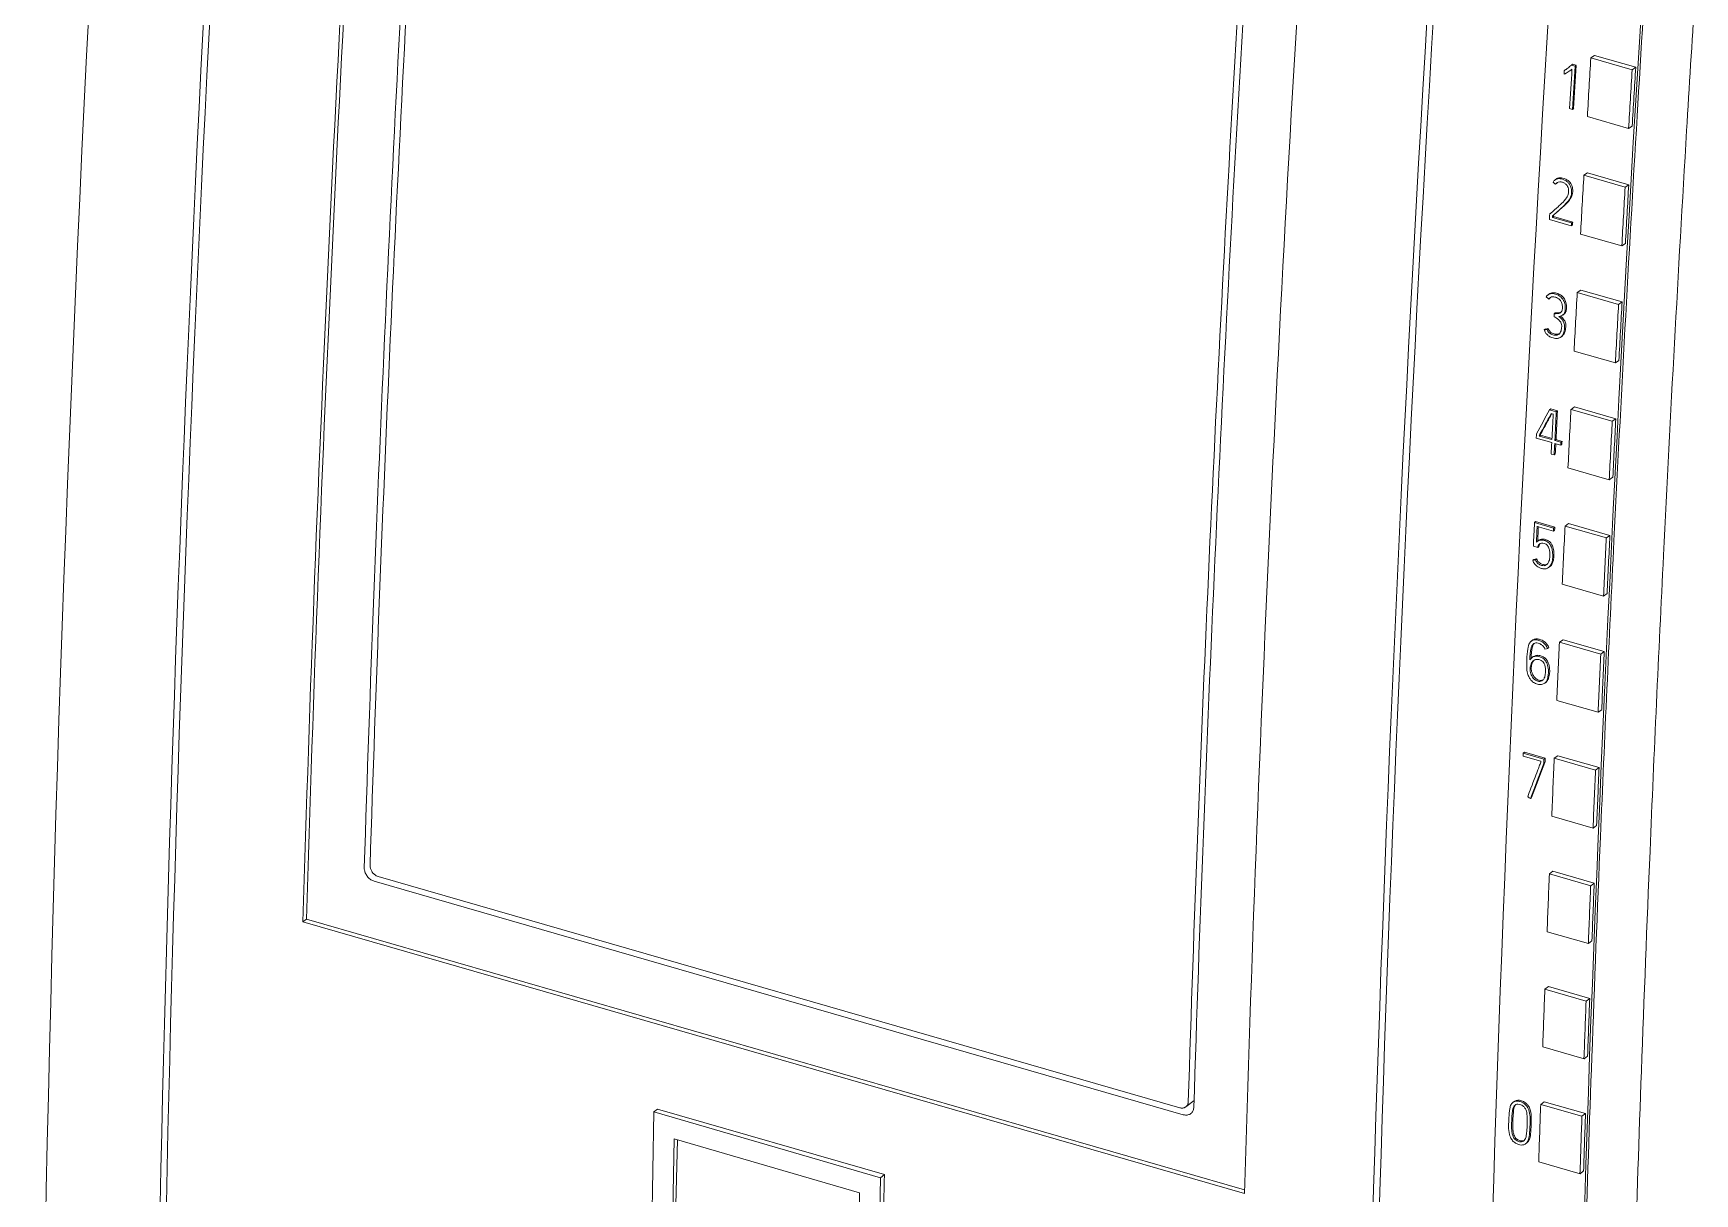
# Model space of a CAD drawing. Header units: inches. Extents: x 9220 to 92460, y -39241 to 4813.
# Drawn here: x 74900.9 to 74952.6, y -33767.5 to -33731.4 of the extents above; entities that cross this region are included whole.
import ezdxf

# ---------------------------------------------------------------- set-up
doc = ezdxf.new("R2010")
doc.units = ezdxf.units.IN
doc.header["$MEASUREMENT"] = 0

# ---------------------------------------------------------------- blocks, each defined once
blk = doc.blocks.new('A$C027ebf9d')
at = {"color": 0, "linetype": 'Continuous', "lineweight": 0}
for p, q in [((16.8242, -14.4954), (16.8262, -14.4939)), ((16.8262, -14.4939), (16.8321, -14.4956)), ((16.8564, -14.4832), (16.8622, -14.4793)), ((16.9246, -14.5029), (16.8564, -14.4832)), ((16.9304, -14.4989), (16.8622, -14.4793)), ((16.812, -14.5045), (16.814, -14.503)), ((16.8213, -14.5048), (16.8233, -14.5034)), ((16.8302, -14.4971), (16.8242, -14.4954)), ((16.8302, -14.4971), (16.8321, -14.4956)), ((16.9246, -14.5029), (16.9304, -14.4989)), ((16.8212, -14.5671), (16.8259, -14.5684)), ((16.8259, -14.5684), (16.8279, -14.5669)), ((16.9187, -14.6001), (16.8505, -14.5804)), ((16.9246, -14.5961), (16.9187, -14.6001)), ((16.7969, -14.6852), (16.7989, -14.6837)), ((16.8448, -14.6774), (16.8507, -14.6734)), ((16.913, -14.6971), (16.8448, -14.6774)), ((16.9189, -14.6931), (16.8507, -14.6734)), ((16.798, -14.6922), (16.7999, -14.6907)), ((16.913, -14.6971), (16.9189, -14.6931)), ((16.7877, -14.7506), (16.824, -14.761)), ((16.7927, -14.747), (16.7947, -14.7455)), ((16.8243, -14.7561), (16.7927, -14.747)), ((16.7929, -14.7446), (16.7948, -14.7431)), ((16.7947, -14.7455), (16.8263, -14.7546)), ((16.824, -14.761), (16.826, -14.7596)), ((16.8243, -14.7561), (16.8263, -14.7546)), ((16.9075, -14.794), (16.8393, -14.7744)), ((16.9133, -14.79), (16.9075, -14.794)), ((16.7851, -14.8752), (16.7871, -14.8737)), ((16.8339, -14.871), (16.8397, -14.867)), ((16.9021, -14.8907), (16.8339, -14.871)), ((16.9079, -14.8867), (16.8397, -14.867)), ((16.7866, -14.8819), (16.7886, -14.8804)), ((16.7956, -14.9062), (16.7975, -14.9048)), ((16.8099, -14.9083), (16.8119, -14.9068)), ((16.9021, -14.8907), (16.9079, -14.8867)), ((16.7794, -14.9328), (16.7814, -14.9313)), ((16.7839, -14.932), (16.7858, -14.9305)), ((16.8068, -14.9446), (16.8087, -14.9431)), ((16.8968, -14.9874), (16.8286, -14.9678)), ((16.9027, -14.9834), (16.8968, -14.9874)), ((16.788, -15.065), (16.7899, -15.0635)), ((16.788, -15.065), (16.7992, -15.0682)), ((16.8012, -15.0667), (16.7899, -15.0635)), ((16.7941, -15.0718), (16.7908, -15.0708)), ((16.7992, -15.0682), (16.8012, -15.0667)), ((16.8235, -15.0642), (16.8294, -15.0601)), ((16.8917, -15.0839), (16.8235, -15.0642)), ((16.8976, -15.0798), (16.8294, -15.0601)), ((16.8917, -15.0839), (16.8976, -15.0798)), ((16.7917, -15.1191), (16.7662, -15.1117)), ((16.7711, -15.1082), (16.7731, -15.1067)), ((16.7711, -15.1082), (16.7919, -15.1142)), ((16.7712, -15.1069), (16.7732, -15.1054)), ((16.7921, -15.1121), (16.7731, -15.1067)), ((16.8065, -15.1234), (16.7965, -15.1205)), ((16.7968, -15.1156), (16.7987, -15.1141)), ((16.7968, -15.1156), (16.8068, -15.1184)), ((16.8088, -15.117), (16.7987, -15.1141)), ((16.8065, -15.1234), (16.8085, -15.1219)), ((16.8068, -15.1184), (16.8088, -15.117)), ((16.7956, -15.1393), (16.7907, -15.1379)), ((16.7956, -15.1393), (16.7975, -15.1378)), ((16.8867, -15.1804), (16.8185, -15.1607)), ((16.8926, -15.1762), (16.8867, -15.1804)), ((16.7632, -15.2512), (16.7651, -15.2497)), ((16.7947, -15.2603), (16.7632, -15.2512)), ((16.7651, -15.2497), (16.7966, -15.2588)), ((16.7677, -15.2575), (16.7944, -15.2652)), ((16.7944, -15.2652), (16.7964, -15.2637)), ((16.7947, -15.2603), (16.7966, -15.2588)), ((16.8137, -15.2569), (16.8196, -15.2527)), ((16.8819, -15.2766), (16.8137, -15.2569)), ((16.8878, -15.2724), (16.8196, -15.2527)), ((16.7613, -15.2901), (16.7685, -15.2922)), ((16.7678, -15.2823), (16.7698, -15.2808)), ((16.7685, -15.2922), (16.7704, -15.2907)), ((16.8819, -15.2766), (16.8878, -15.2724)), ((16.7603, -15.3135), (16.7623, -15.312)), ((16.7648, -15.3127), (16.7667, -15.3112)), ((16.7865, -15.3255), (16.7884, -15.324)), ((16.8772, -15.3728), (16.809, -15.3531)), ((16.8831, -15.3685), (16.8772, -15.3728)), ((16.758, -15.4472), (16.7599, -15.4457)), ((16.8045, -15.449), (16.8104, -15.4448)), ((16.8727, -15.4687), (16.8045, -15.449)), ((16.8785, -15.4645), (16.8104, -15.4448)), ((16.7587, -15.4747), (16.7606, -15.4732)), ((16.7849, -15.4592), (16.7869, -15.4578)), ((16.8727, -15.4687), (16.8785, -15.4645)), ((16.7802, -15.5165), (16.7822, -15.515)), ((16.8683, -15.5646), (16.8001, -15.545)), ((16.8742, -15.5604), (16.8683, -15.5646)), ((16.7738, -15.6455), (16.7445, -15.637)), ((16.7447, -15.632), (16.7467, -15.6306)), ((16.7447, -15.632), (16.7788, -15.6419)), ((16.7807, -15.6404), (16.7467, -15.6306)), ((16.7785, -15.649), (16.7804, -15.6475)), ((16.7788, -15.6419), (16.7807, -15.6404)), ((16.7958, -15.6407), (16.8017, -15.6364)), ((16.864, -15.6604), (16.7958, -15.6407)), ((16.8699, -15.6561), (16.8017, -15.6364)), ((16.864, -15.6604), (16.8699, -15.6561)), ((16.7563, -15.7073), (16.7583, -15.7058)), ((16.8599, -15.756), (16.7917, -15.7364)), ((16.8658, -15.7517), (16.8599, -15.756)), ((14.8525, -15.8358), (16.1771, -16.2182)), ((16.7878, -15.8318), (16.7937, -15.8275)), ((16.856, -15.8515), (16.7878, -15.8318)), ((16.8619, -15.8472), (16.7937, -15.8275)), ((16.1828, -16.2297), (14.8462, -15.8439)), ((16.856, -15.8515), (16.8619, -15.8472)), ((14.7342, -15.9065), (14.7283, -15.9111)), ((14.7283, -15.9111), (16.2838, -16.3601)), ((14.7342, -15.9065), (16.284, -16.3539)), ((16.8522, -15.9469), (16.784, -15.9273)), ((16.858, -15.9426), (16.8522, -15.9469)), ((16.7803, -16.0225), (16.7862, -16.0181)), ((16.8485, -16.0422), (16.7803, -16.0225)), ((16.8544, -16.0377), (16.7862, -16.0181)), ((16.8485, -16.0422), (16.8544, -16.0377)), ((16.845, -16.1373), (16.7768, -16.1176)), ((16.8509, -16.1329), (16.845, -16.1373)), ((15.3143, -16.2203), (15.3083, -16.2251)), ((15.3143, -16.2203), (15.6893, -16.3286)), ((16.1871, -16.2167), (16.2007, -16.2064)), ((16.7275, -16.2096), (16.7295, -16.2081)), ((16.7734, -16.2126), (16.7793, -16.2082)), ((16.8416, -16.2323), (16.7734, -16.2126)), ((16.8475, -16.2278), (16.7793, -16.2082)), ((15.3083, -16.2251), (15.3016, -16.6063)), ((15.6826, -16.334), (15.3083, -16.2251)), ((16.8416, -16.2323), (16.8475, -16.2278)), ((15.3357, -16.6162), (15.3417, -16.2697)), ((15.3417, -16.2697), (15.6479, -16.3588)), ((16.7485, -16.2778), (16.7504, -16.2763)), ((15.6759, -16.7152), (15.6826, -16.334)), ((15.6893, -16.3286), (15.6826, -16.334)), ((16.8384, -16.3272), (16.7702, -16.3075)), ((16.8443, -16.3227), (16.8384, -16.3272)), ((15.6479, -16.3588), (15.6419, -16.7053))]:
    blk.add_line(p, q, dxfattribs=at)
at = {"color": 0, "linetype": 'Continuous', "lineweight": 0, "extrusion": (0, 0, -1)}
for centre, major_axis, ratio, start_param, end_param in [((33.9761, -0.569), (10.9193, 37.8255), 0.433013, -2.168799, -2.026413), ((34.1635, -0.6231), (10.9193, 37.8255), 0.433013, -2.152249, -2.042027), ((34.3859, -0.6873), (10.9193, 37.8255), 0.433013, -2.105977, -2.041329), ((34.478, -0.7139), (10.916, 37.8142), 0.433013, -2.102782, -2.051376), ((35.9414, -1.1363), (10.9193, 37.8255), 0.433013, -2.105977, -2.041329), ((36.1529, -1.1974), (10.9193, 37.8255), 0.433013, -2.151949, -2.042329), ((35.8392, -1.1069), (10.916, 37.8142), 0.433013, -2.102603, -2.051568), ((36.4264, -1.3089), (10.9226, 37.8369), 0.433013, -2.05064, -2.047921), ((36.3985, -1.3011), (10.9208, 37.8292), 0.43303, -2.050607, -2.048614), ((36.4946, -1.3286), (10.9226, 37.8369), 0.433013, -2.05064, -2.047921), ((36.4264, -1.3089), (10.9226, 37.8369), 0.433013, -2.05607, -2.053353), ((36.4946, -1.3286), (10.9226, 37.8369), 0.433013, -2.05607, -2.053353), ((36.3761, -1.2946), (10.9208, 37.8292), 0.43303, -2.055789, -2.055723), ((36.4077, -1.3037), (10.9208, 37.8292), 0.43303, -2.055928, -2.055789), ((36.4264, -1.3089), (10.9226, 37.8369), 0.433013, -2.061497, -2.058781), ((36.4946, -1.3286), (10.9226, 37.8369), 0.433013, -2.061497, -2.058781), ((33.6991, -0.5218), (-78.3791, -17.1476), 0.134473, -1.323957, -1.323899), ((35.9019, -1.1577), (-24.5741, -33.773), 0.206653, 1.000887, 1.002152), ((36.3997, -1.3012), (10.9197, 37.8254), 0.43303, -2.065953, -2.064621), ((36.4264, -1.3089), (10.9226, 37.8369), 0.433013, -2.066921, -2.064207), ((36.3949, -1.3), (10.9208, 37.8292), 0.43303, -2.065951, -2.064757), ((36.4946, -1.3286), (10.9226, 37.8369), 0.433013, -2.066921, -2.064207), ((36.3693, -1.2926), (10.9208, 37.8292), 0.43303, -2.066089, -2.065884), ((36.3741, -1.2938), (10.9197, 37.8254), 0.43303, -2.065953, -2.065917), ((36.3949, -1.3), (10.9208, 37.8292), 0.43303, -2.066619, -2.066089), ((36.3997, -1.3012), (10.9197, 37.8254), 0.43303, -2.066622, -2.066149), ((36.4097, -1.3041), (10.9197, 37.8254), 0.43303, -2.066092, -2.065953), ((36.378, -1.2951), (10.9208, 37.8292), 0.43303, -2.070861, -2.070123), ((36.4048, -1.3029), (10.9208, 37.8292), 0.43303, -2.070123, -2.069985), ((36.4264, -1.3089), (10.9226, 37.8369), 0.433013, -2.072342, -2.06963), ((36.4946, -1.3286), (10.9226, 37.8369), 0.433013, -2.072342, -2.06963), ((34.4993, -0.7528), (-78.3791, -17.1476), 0.134473, -1.313244, -1.313186), ((36.4264, -1.3089), (10.9226, 37.8369), 0.433013, -2.077761, -2.07505), ((36.4946, -1.3286), (10.9226, 37.8369), 0.433013, -2.077761, -2.07505), ((36.3725, -1.2935), (10.9208, 37.8292), 0.43303, -2.080892, -2.08075), ((36.2363, -1.254), (-20.9342, -34.8266), 0.272919, 0.986299, 0.988108), ((36.4018, -1.302), (10.9208, 37.8292), 0.43303, -2.08093, -2.080892), ((36.4066, -1.3032), (10.9197, 37.8254), 0.43303, -2.080957, -2.080754), ((36.4264, -1.3089), (10.9226, 37.8369), 0.433013, -2.083178, -2.080468), ((36.4946, -1.3286), (10.9226, 37.8369), 0.433013, -2.083178, -2.080468), ((37.827, -1.7134), (-102.2486, 63.3481), 0.191897, -1.483044, -1.482999), ((36.4264, -1.3089), (10.9226, 37.8369), 0.433013, -2.088592, -2.085884), ((36.4946, -1.3286), (10.9226, 37.8369), 0.433013, -2.088592, -2.085884), ((36.4264, -1.3089), (10.9226, 37.8369), 0.433013, -2.094004, -2.091297), ((36.4946, -1.3286), (10.9226, 37.8369), 0.433013, -2.094004, -2.091297), ((36.4264, -1.3089), (10.9226, 37.8369), 0.433013, -2.099414, -2.096709), ((36.4946, -1.3286), (10.9226, 37.8369), 0.433013, -2.099414, -2.096709)]:
    blk.add_ellipse(centre, major_axis=major_axis, ratio=ratio, start_param=start_param, end_param=end_param, dxfattribs=at)
at = {"color": 0, "linetype": 'Continuous', "lineweight": 0}
for centre, major_axis, ratio, start_param, end_param in [((34.1737, -0.6261), (-10.9193, -37.8255), 0.433013, -1.099264, -0.989644), ((34.3859, -0.6873), (-10.916, -37.8142), 0.433013, -1.10028, -1.035616), ((34.4874, -0.7166), (-10.916, -37.8142), 0.433013, -1.090025, -1.038989), ((36.348, -1.2863), (-10.9193, -37.8255), 0.433013, -1.102762, -0.989056), ((36.1632, -1.2004), (-10.9193, -37.8255), 0.433013, -1.099566, -0.989344), ((36.498, -1.3296), (-10.9193, -37.8255), 0.433013, -1.100465, -0.991379), ((35.8486, -1.1096), (-10.916, -37.8142), 0.433013, -1.090217, -1.038811), ((36.4771, -1.3237), (-8.72, -38.45), 0.458432, -1.119259, -1.119112), ((36.3938, -1.2997), (-10.9208, -37.8292), 0.43303, -1.092807, -1.090985), ((36.3985, -1.3009), (-10.9197, -37.8254), 0.43303, -1.092978, -1.090984), ((36.4946, -1.3286), (-10.9193, -37.8255), 0.433013, -1.093672, -1.090953), ((39.2193, -2.1154), (-66.7301, 53.1473), 0.280885, 1.456745, 1.456809), ((36.4946, -1.3286), (-10.9193, -37.8255), 0.433013, -1.08824, -1.085523), ((36.3714, -1.2932), (-10.9208, -37.8292), 0.43303, -1.08592, -1.085665), ((36.3761, -1.2944), (-10.9197, -37.8254), 0.43303, -1.085868, -1.085802), ((36.4077, -1.3035), (-10.9197, -37.8254), 0.43303, -1.085802, -1.085663), ((38.9189, -2.0286), (-68.22, 53.5601), 0.275788, 1.461318, 1.461382), ((36.4626, -1.3196), (-8.6746, -38.4625), 0.458913, -1.108631, -1.108493), ((36.4946, -1.3286), (-10.9193, -37.8255), 0.433013, -1.082811, -1.080096), ((33.6995, -0.5217), (-78.3713, -17.1459), 0.134473, 1.323896, 1.323955), ((36.3997, -1.3014), (-10.9208, -37.8292), 0.43303, -1.076974, -1.075642), ((36.4946, -1.3286), (-10.9193, -37.8255), 0.433013, -1.077386, -1.074672), ((36.3741, -1.294), (-10.9208, -37.8292), 0.43303, -1.075678, -1.075642), ((36.3997, -1.3014), (-10.9208, -37.8292), 0.43303, -1.075503, -1.074973), ((36.4097, -1.3043), (-10.9208, -37.8292), 0.43303, -1.075642, -1.075503), ((36.3733, -1.2938), (-10.9208, -37.8292), 0.43303, -1.071608, -1.070509), ((36.3781, -1.2949), (-10.9197, -37.8254), 0.43303, -1.071409, -1.070735), ((36.4048, -1.3027), (-10.9197, -37.8254), 0.43303, -1.071605, -1.071466), ((36.4946, -1.3286), (-10.9193, -37.8255), 0.433013, -1.071963, -1.069251), ((34.4997, -0.7527), (-78.3713, -17.1459), 0.134473, 1.313182, 1.313241), ((35.0169, -0.9022), (-69.3652, -20.1272), 0.12911, 1.267511, 1.267578), ((36.4946, -1.3286), (-10.9193, -37.8255), 0.433013, -1.066542, -1.063832), ((36.4066, -1.3034), (-10.9208, -37.8292), 0.43303, -1.060842, -1.06064), ((36.2363, -1.2542), (20.9363, 34.8301), 0.272919, -4.129705, -4.127896), ((36.4946, -1.3286), (-10.9193, -37.8255), 0.433013, -1.061124, -1.058415), ((36.4946, -1.3286), (-10.9193, -37.8255), 0.433013, -1.055709, -1.053001), ((36.4946, -1.3286), (-10.9193, -37.8255), 0.433013, -1.050295, -1.047589), ((36.4946, -1.3286), (-10.9193, -37.8255), 0.433013, -1.044884, -1.042178), ((35.134, -0.9033), (-10.9971, -37.8031), 0.435836, -1.029562, -1.019726), ((35.4749, -1.0017), (-10.9971, -37.8031), 0.435836, -1.030741, -1.019726)]:
    blk.add_ellipse(centre, major_axis=major_axis, ratio=ratio, start_param=start_param, end_param=end_param, dxfattribs=at)
for points, knots in [([(16.9532, -14.2507), (16.9461, -14.3606), (16.9247, -14.7054), (16.897, -15.2125), (16.8734, -15.7296), (16.8538, -16.2311), (16.8382, -16.732), (16.8262, -17.2704), (16.8199, -17.7068), (16.8178, -17.9801), (16.8173, -18.0945)], [0.1020327, 0.1020327, 0.1020327, 0.1020327, 0.1666156, 0.3049644, 0.4020326, 0.474555, 0.6050941, 0.7036498, 0.8010898, 0.8714817, 0.8714817, 0.8714817, 0.8714817]), ([(17.028, -14.3849), (17.0234, -14.4579), (17.0045, -14.7657), (16.9788, -15.2362), (16.9553, -15.7532), (16.9357, -16.2547), (16.92, -16.7556), (16.9081, -17.294), (16.9017, -17.7345), (16.8994, -18.0393), (16.8988, -18.1849), (16.8988, -18.2122)], [0.1237088, 0.1237088, 0.1237088, 0.1237088, 0.1666156, 0.3049644, 0.4020326, 0.474555, 0.6050941, 0.7036498, 0.8010898, 0.8739842, 0.8907937, 0.8907937, 0.8907937, 0.8907937]), ([(16.8242, -14.4954), (16.8222, -14.4971), (16.8204, -14.4985), (16.8156, -14.5022), (16.8142, -14.5033), (16.812, -14.5045)], [-0.04290218, -0.04290218, -0.04290218, -0.04290218, -0.02373339, -0.02373339, 0, 0, 0, 0]), ([(16.812, -14.5099), (16.8124, -14.51), (16.8128, -14.51), (16.8133, -14.5099), (16.8137, -14.5098), (16.8143, -14.5096), (16.8148, -14.5093), (16.8167, -14.5082), (16.8179, -14.5073), (16.8209, -14.5052), (16.8231, -14.5035), (16.8251, -14.5019)], [-0.0674581, -0.0674581, -0.0674581, -0.0674581, -0.05865765, -0.05865765, -0.04700766, -0.04700766, -0.03639713, -0.03639713, -0.02426395, -0.02426395, 0, 0, 0, 0]), ([(16.814, -14.503), (16.8148, -14.5025), (16.8157, -14.502), (16.8165, -14.5015), (16.8167, -14.5013), (16.817, -14.5012), (16.8172, -14.501), (16.8174, -14.5008), (16.8176, -14.5007), (16.8179, -14.5005)], [0, 0, 0, 0, 0.1926145, 0.1926145, 0.1926145, 0.2505507, 0.2505507, 0.2505507, 0.30284, 0.30284, 0.30284, 0.30284]), ([(16.7929, -14.7446), (16.808, -14.7312), (16.8147, -14.7252), (16.8212, -14.7171), (16.8226, -14.7145), (16.8244, -14.7076), (16.8246, -14.7042), (16.8238, -14.6979), (16.823, -14.696), (16.8216, -14.693), (16.8205, -14.6913), (16.8184, -14.6889), (16.8172, -14.6879), (16.8148, -14.6863), (16.8118, -14.6843), (16.8048, -14.6827), (16.8028, -14.6828), (16.7999, -14.6834), (16.7984, -14.6841), (16.7958, -14.686), (16.7947, -14.6872), (16.7939, -14.6887)], [-0.577632, -0.577632, -0.577632, -0.577632, -0.4218567, -0.4218567, -0.3335936, -0.3335936, -0.2508856, -0.2508856, -0.1765842, -0.1765842, -0.1052836, -0.1052836, -0.0615445, -0.0615445, -0.0432006, -0.0432006, -0.0306892, -0.0306892, -0.015343, -0.015343, 0, 0, 0, 0]), ([(16.7989, -14.6837), (16.7989, -14.6837), (16.799, -14.6836), (16.8003, -14.6826), (16.8018, -14.6819), (16.8048, -14.6814), (16.8067, -14.6812), (16.8137, -14.6828), (16.8167, -14.6848), (16.8192, -14.6864), (16.8203, -14.6874), (16.8225, -14.6898), (16.8236, -14.6915), (16.825, -14.6946), (16.8258, -14.6965), (16.8265, -14.7029), (16.8263, -14.7064), (16.8246, -14.713), (16.8231, -14.7157), (16.8167, -14.7238), (16.81, -14.7297), (16.7948, -14.7431)], [0.0146882, 0.0146882, 0.0146882, 0.0146882, 0.0153724, 0.0153724, 0.0307479, 0.0307479, 0.0432247, 0.0432247, 0.0614092, 0.0614092, 0.1039631, 0.1039631, 0.1725743, 0.1725743, 0.2436776, 0.2436776, 0.3281316, 0.3281316, 0.4221631, 0.4221631, 0.5870155, 0.5870155, 0.5870155, 0.5870155]), ([(16.798, -14.6922), (16.7985, -14.6913), (16.7992, -14.6905), (16.8007, -14.6893), (16.8015, -14.6888), (16.8039, -14.6881), (16.8056, -14.688), (16.8088, -14.6885), (16.8104, -14.689), (16.8135, -14.6907), (16.8148, -14.6918), (16.8166, -14.6936), (16.8174, -14.6947), (16.8184, -14.6967), (16.819, -14.6979), (16.8197, -14.702), (16.8196, -14.7044), (16.8188, -14.7099), (16.8175, -14.7124), (16.814, -14.7178), (16.8106, -14.7213), (16.8053, -14.7266), (16.8014, -14.7301), (16.7882, -14.7415)], [-0.6274526, -0.6274526, -0.6274526, -0.6274526, -0.6009461, -0.6009461, -0.5752728, -0.5752728, -0.5340661, -0.5340661, -0.4924008, -0.4924008, -0.4483741, -0.4483741, -0.4067253, -0.4067253, -0.3748733, -0.3748733, -0.3368935, -0.3368935, -0.2736708, -0.2736708, -0.1653786, -0.1653786, 0, 0, 0, 0]), ([(16.8036, -14.9109), (16.8048, -14.9106), (16.8064, -14.9101), (16.809, -14.909), (16.81, -14.9083), (16.812, -14.9063), (16.8127, -14.9049), (16.8133, -14.9035), (16.814, -14.9014), (16.8141, -14.8944), (16.8138, -14.8916), (16.8125, -14.8865), (16.8115, -14.8846), (16.8099, -14.8819), (16.8086, -14.8801), (16.8056, -14.8775), (16.804, -14.8762), (16.7993, -14.8741), (16.7964, -14.8732), (16.7925, -14.8728), (16.7903, -14.8728), (16.7868, -14.874), (16.7857, -14.8747), (16.7838, -14.8762), (16.783, -14.8772), (16.7824, -14.8783)], [-0.9938302, -0.9938302, -0.9938302, -0.9938302, -0.8841652, -0.8841652, -0.7176499, -0.7176499, -0.4309945, -0.4309945, -0.3368134, -0.3368134, -0.2718424, -0.2718424, -0.2015725, -0.2015725, -0.1272457, -0.1272457, -0.0867778, -0.0867778, -0.0470254, -0.0470254, -0.0237049, -0.0237049, -0.0118951, -0.0118951, 0, 0, 0, 0]), ([(16.7866, -14.8819), (16.7875, -14.8805), (16.7883, -14.8797), (16.7907, -14.8783), (16.792, -14.8781), (16.7958, -14.878), (16.7985, -14.8789), (16.8007, -14.8798), (16.802, -14.8805), (16.8041, -14.882), (16.8051, -14.883), (16.807, -14.8857), (16.8079, -14.8873), (16.809, -14.891), (16.8092, -14.8929), (16.8093, -14.8959), (16.8093, -14.8982), (16.8086, -14.9012), (16.8081, -14.9021), (16.807, -14.9035), (16.8063, -14.9043), (16.8042, -14.9053), (16.803, -14.9058), (16.7994, -14.9062), (16.7961, -14.9062), (16.7956, -14.9062)], [-0.208299, -0.208299, -0.208299, -0.208299, -0.2007342, -0.2007342, -0.1911071, -0.1911071, -0.1636576, -0.1636576, -0.1256471, -0.1256471, -0.097052, -0.097052, -0.0715963, -0.0715963, -0.0465223, -0.0465223, -0.029806, -0.029806, -0.0183418, -0.0183418, -0.0103098, -0.0103098, -0.0051306, -0.0051306, 0, 0, 0, 0]), ([(16.7871, -14.8737), (16.7879, -14.873), (16.7889, -14.8725), (16.7922, -14.8713), (16.7944, -14.8713), (16.7984, -14.8717), (16.8012, -14.8726), (16.8059, -14.8747), (16.8076, -14.876), (16.8106, -14.8786), (16.8119, -14.8804), (16.8135, -14.8831), (16.8144, -14.885), (16.8158, -14.8903), (16.8161, -14.8931), (16.816, -14.8998), (16.8152, -14.902), (16.8147, -14.9034), (16.814, -14.9048), (16.8125, -14.9063), (16.8122, -14.9065), (16.8119, -14.9068)], [0.0133129, 0.0133129, 0.0133129, 0.0133129, 0.0235299, 0.0235299, 0.04696, 0.04696, 0.0881739, 0.0881739, 0.1304868, 0.1304868, 0.209254, 0.209254, 0.2866446, 0.2866446, 0.3637853, 0.3637853, 0.4872737, 0.4872737, 0.9002217, 0.9002217, 0.9823116, 0.9823116, 0.9823116, 0.9823116]), ([(16.7975, -14.9048), (16.7979, -14.9048), (16.8012, -14.9047), (16.8048, -14.9043), (16.806, -14.9039), (16.807, -14.9034), (16.807, -14.9034), (16.8071, -14.9034)], [0, 0, 0, 0, 0.0031941, 0.0031941, 0.00639849, 0.00639849, 0.006625126, 0.006625126, 0.006625126, 0.006625126]), ([(16.7794, -14.9328), (16.7798, -14.9341), (16.7806, -14.9361), (16.7823, -14.9388), (16.7834, -14.9402), (16.7863, -14.9428), (16.7879, -14.9439), (16.7921, -14.9456), (16.7951, -14.9466), (16.8, -14.947), (16.8019, -14.9468), (16.805, -14.9458), (16.8066, -14.9449), (16.8097, -14.9417), (16.8106, -14.9399), (16.812, -14.9362), (16.8127, -14.9332), (16.8131, -14.9273), (16.813, -14.9252), (16.8117, -14.9203), (16.8106, -14.9185), (16.8083, -14.915), (16.8059, -14.9129), (16.8036, -14.9109)], [-0.1948322, -0.1948322, -0.1948322, -0.1948322, -0.1554709, -0.1554709, -0.1240738, -0.1240738, -0.0974323, -0.0974323, -0.0796312, -0.0796312, -0.0687614, -0.0687614, -0.0595311, -0.0595311, -0.050446, -0.050446, -0.0387248, -0.0387248, -0.0317486, -0.0317486, -0.0239054, -0.0239054, 0, 0, 0, 0]), ([(16.7956, -14.9113), (16.7973, -14.9121), (16.8005, -14.9137), (16.8046, -14.9175), (16.8056, -14.9188), (16.8073, -14.9218), (16.8077, -14.923), (16.808, -14.9245), (16.8084, -14.9263), (16.8078, -14.9314), (16.8073, -14.9339), (16.8059, -14.9373), (16.8051, -14.9386), (16.8032, -14.9403), (16.8022, -14.941), (16.7996, -14.9417), (16.7982, -14.9417), (16.7948, -14.9413), (16.7924, -14.9407), (16.7896, -14.9394), (16.7884, -14.9387), (16.7867, -14.9371), (16.786, -14.9363), (16.7847, -14.9341), (16.7842, -14.9331), (16.7839, -14.932)], [-2.044693, -2.044693, -2.044693, -2.044693, -1.221851, -1.221851, -0.821992, -0.821992, -0.432186, -0.432186, -0.274077, -0.274077, -0.189393, -0.189393, -0.140287, -0.140287, -0.109775, -0.109775, -0.083079, -0.083079, -0.041653, -0.041653, -0.019631, -0.019631, -0.008763, -0.008763, 0, 0, 0, 0]), ([(16.7858, -14.9305), (16.7862, -14.9316), (16.7866, -14.9326), (16.7879, -14.9348), (16.7887, -14.9356), (16.7903, -14.9372), (16.7915, -14.9379), (16.7944, -14.9392), (16.7967, -14.9399), (16.8002, -14.9402), (16.8015, -14.9402), (16.8034, -14.9397), (16.8039, -14.9395), (16.8044, -14.9392)], [0, 0, 0, 0, 0.008697, 0.008697, 0.019598, 0.019598, 0.0414527, 0.0414527, 0.08153, 0.08153, 0.1074581, 0.1074581, 0.1205828, 0.1205828, 0.1205828, 0.1205828]), ([(16.8063, -14.9101), (16.8084, -14.9118), (16.8104, -14.9137), (16.8125, -14.9169), (16.8136, -14.9187), (16.815, -14.9237), (16.815, -14.9258), (16.8147, -14.9317), (16.814, -14.9347), (16.8127, -14.9381), (16.8118, -14.9401), (16.8097, -14.9423), (16.8092, -14.9427), (16.8087, -14.9431)], [0.00277298, 0.00277298, 0.00277298, 0.00277298, 0.02350481, 0.02350481, 0.03196588, 0.03196588, 0.04020075, 0.04020075, 0.05767018, 0.05767018, 0.07057695, 0.07057695, 0.07443722, 0.07443722, 0.07443722, 0.07443722]), ([(16.7908, -15.0708), (16.7876, -15.0769), (16.7843, -15.0829), (16.7794, -15.0919), (16.7778, -15.0949), (16.7752, -15.0997), (16.7722, -15.1051), (16.7712, -15.1069)], [-0.1129036, -0.1129036, -0.1129036, -0.1129036, -0.050178, -0.050178, -0.0188148, -0.0188148, 0, 0, 0, 0]), ([(16.7732, -15.1054), (16.7742, -15.1036), (16.7771, -15.0982), (16.7797, -15.0934), (16.7814, -15.0904), (16.786, -15.082), (16.7889, -15.0766), (16.7918, -15.0711)], [0, 0, 0, 0, 0.0188148, 0.0188148, 0.050178, 0.050178, 0.1067472, 0.1067472, 0.1067472, 0.1067472]), ([(16.7603, -15.3135), (16.7607, -15.3147), (16.7612, -15.3159), (16.7623, -15.318), (16.763, -15.319), (16.7651, -15.3215), (16.7665, -15.323), (16.7717, -15.3262), (16.7746, -15.3269), (16.7772, -15.3276), (16.7792, -15.3279), (16.7826, -15.3274), (16.7844, -15.327), (16.7874, -15.3248), (16.789, -15.3234), (16.7923, -15.3172), (16.7928, -15.3136), (16.7933, -15.3088), (16.7938, -15.3023), (16.7915, -15.2926), (16.7905, -15.2904), (16.7887, -15.287), (16.7875, -15.2856), (16.785, -15.2831), (16.7836, -15.2823), (16.7802, -15.2807), (16.778, -15.2804), (16.7743, -15.2798), (16.7724, -15.2802), (16.7706, -15.2808), (16.7697, -15.2811), (16.768, -15.2821), (16.7672, -15.2827), (16.7664, -15.2836)], [-0.1134142, -0.1134142, -0.1134142, -0.1134142, -0.1094569, -0.1094569, -0.1059594, -0.1059594, -0.1017249, -0.1017249, -0.0964875, -0.0964875, -0.0888388, -0.0888388, -0.0840287, -0.0840287, -0.0810237, -0.0810237, -0.0771271, -0.0771271, -0.0729554, -0.0729554, -0.0708177, -0.0708177, -0.0679374, -0.0679374, -0.0642481, -0.0642481, -0.0573782, -0.0573782, -0.0305241, -0.0305241, -0.0112738, -0.0112738, 0, 0, 0, 0]), ([(16.7685, -15.2922), (16.7686, -15.291), (16.7688, -15.2899), (16.7696, -15.2884), (16.7701, -15.2875), (16.7721, -15.2861), (16.7733, -15.2855), (16.7762, -15.2851), (16.7777, -15.2853), (16.7799, -15.2859), (16.7811, -15.2863), (16.7832, -15.2876), (16.7839, -15.2883), (16.7852, -15.2898), (16.7858, -15.2909), (16.7872, -15.2939), (16.7877, -15.296), (16.7887, -15.3013), (16.7886, -15.3047), (16.7884, -15.3093), (16.7881, -15.3124), (16.7864, -15.3171), (16.7854, -15.3187), (16.7831, -15.321), (16.782, -15.3217), (16.7797, -15.3224), (16.7786, -15.3226), (16.7758, -15.3222), (16.7739, -15.3218), (16.7711, -15.3204), (16.7697, -15.3196), (16.7672, -15.3172), (16.7666, -15.3163), (16.7656, -15.3147), (16.7651, -15.3137), (16.7648, -15.3127)], [-0.297803, -0.297803, -0.297803, -0.297803, -0.2686669, -0.2686669, -0.2494734, -0.2494734, -0.2342829, -0.2342829, -0.2195027, -0.2195027, -0.2129311, -0.2129311, -0.207708, -0.207708, -0.2006583, -0.2006583, -0.1876173, -0.1876173, -0.1532716, -0.1532716, -0.1057243, -0.1057243, -0.0745363, -0.0745363, -0.0520934, -0.0520934, -0.0356457, -0.0356457, -0.0213299, -0.0213299, -0.0138803, -0.0138803, -0.0085447, -0.0085447, 0, 0, 0, 0]), ([(16.7698, -15.2808), (16.77, -15.2806), (16.7702, -15.2805), (16.7708, -15.2801), (16.7716, -15.2796), (16.7735, -15.279), (16.7755, -15.2784), (16.7797, -15.2788), (16.7818, -15.2792), (16.7854, -15.2807), (16.7867, -15.2815), (16.7895, -15.284), (16.7906, -15.2855), (16.7921, -15.2881), (16.7932, -15.2902), (16.7958, -15.3001), (16.7953, -15.307), (16.7948, -15.3119), (16.7943, -15.3154), (16.7913, -15.3212), (16.7899, -15.3229), (16.7884, -15.324)], [0.00683542, 0.00683542, 0.00683542, 0.00683542, 0.00980623, 0.00980623, 0.01617546, 0.01617546, 0.0197663, 0.0197663, 0.02122144, 0.02122144, 0.02229143, 0.02229143, 0.02369121, 0.02369121, 0.02513269, 0.02513269, 0.02814837, 0.02814837, 0.03101575, 0.03101575, 0.03289139, 0.03289139, 0.03289139, 0.03289139]), ([(16.7722, -15.2861), (16.7717, -15.2866), (16.7714, -15.2871), (16.7708, -15.2884), (16.7705, -15.2895), (16.7704, -15.2907)], [0.25603705, 0.25603705, 0.25603705, 0.25603705, 0.26801912, 0.26801912, 0.29814879, 0.29814879, 0.29814879, 0.29814879]), ([(16.7667, -15.3112), (16.7671, -15.3122), (16.7676, -15.3132), (16.7685, -15.3148), (16.7692, -15.3157), (16.7717, -15.3182), (16.7731, -15.3189), (16.7759, -15.3203), (16.7778, -15.3207), (16.7806, -15.3211), (16.7817, -15.321), (16.7832, -15.3205), (16.7837, -15.3203), (16.7841, -15.32)], [0, 0, 0, 0, 0.00854628, 0.00854628, 0.01388107, 0.01388107, 0.02132578, 0.02132578, 0.03561772, 0.03561772, 0.05203079, 0.05203079, 0.06087756, 0.06087756, 0.06087756, 0.06087756]), ([(16.7849, -15.4592), (16.7841, -15.4573), (16.7831, -15.4555), (16.7804, -15.4519), (16.779, -15.4506), (16.775, -15.4476), (16.7722, -15.4465), (16.7684, -15.4452), (16.7664, -15.4449), (16.7635, -15.4449), (16.7615, -15.4451), (16.7582, -15.4469), (16.7566, -15.448), (16.7535, -15.4527), (16.7526, -15.4562), (16.7511, -15.4657), (16.7508, -15.4715), (16.7502, -15.4834), (16.7501, -15.4895), (16.7513, -15.4989), (16.7521, -15.5019), (16.7537, -15.5061), (16.7546, -15.508), (16.7565, -15.5107), (16.7579, -15.5124), (16.7621, -15.5157), (16.7644, -15.5169), (16.7687, -15.5186), (16.771, -15.519), (16.7754, -15.5188), (16.7774, -15.5182), (16.7809, -15.5162), (16.782, -15.5148), (16.7838, -15.512), (16.7845, -15.51), (16.7854, -15.5066), (16.7867, -15.501), (16.7859, -15.491), (16.7852, -15.4876), (16.7833, -15.4827), (16.7823, -15.4808), (16.7802, -15.4781), (16.779, -15.4768), (16.7754, -15.4744), (16.7736, -15.4735), (16.7697, -15.4723), (16.7674, -15.4719), (16.7632, -15.4723), (16.7615, -15.473), (16.7581, -15.4749), (16.7566, -15.4764), (16.7554, -15.4783)], [-3.397433, -3.397433, -3.397433, -3.397433, -3.215844, -3.215844, -3.014789, -3.014789, -2.60991, -2.60991, -2.211341, -2.211341, -1.982478, -1.982478, -1.8514, -1.8514, -1.688583, -1.688583, -1.461493, -1.461493, -1.220352, -1.220352, -1.039405, -1.039405, -0.88702, -0.88702, -0.796518, -0.796518, -0.713432, -0.713432, -0.620882, -0.620882, -0.531593, -0.531593, -0.423662, -0.423662, -0.268988, -0.268988, -0.1733, -0.1733, -0.125066, -0.125066, -0.093639, -0.093639, -0.074154, -0.074154, -0.056297, -0.056297, -0.036979, -0.036979, -0.021096, -0.021096, 0, 0, 0, 0]), ([(16.7554, -15.4783), (16.7557, -15.4714), (16.7558, -15.4644), (16.7582, -15.4563), (16.7588, -15.4548), (16.7604, -15.4524), (16.7613, -15.4515), (16.7633, -15.4504), (16.7643, -15.4502), (16.7666, -15.45), (16.7679, -15.4502), (16.7721, -15.4513), (16.7738, -15.4524), (16.7758, -15.4537), (16.7771, -15.4548), (16.7791, -15.4574), (16.7799, -15.4589), (16.7805, -15.4603)], [-0.06653482, -0.06653482, -0.06653482, -0.06653482, -0.05044796, -0.05044796, -0.0458529, -0.0458529, -0.04149526, -0.04149526, -0.03747093, -0.03747093, -0.0332853, -0.0332853, -0.025278, -0.025278, -0.01234022, -0.01234022, 0, 0, 0, 0]), ([(16.7626, -15.4508), (16.7623, -15.4512), (16.7619, -15.4516), (16.761, -15.453), (16.7603, -15.4544), (16.7579, -15.4624), (16.7577, -15.4692), (16.7574, -15.4758)], [0.04703714, 0.04703714, 0.04703714, 0.04703714, 0.04864119, 0.04864119, 0.05236884, 0.05236884, 0.06301982, 0.06301982, 0.06301982, 0.06301982]), ([(16.7599, -15.4457), (16.7604, -15.4453), (16.7609, -15.445), (16.7635, -15.4436), (16.7655, -15.4434), (16.7684, -15.4434), (16.7703, -15.4437), (16.7742, -15.445), (16.777, -15.4461), (16.7809, -15.4491), (16.7824, -15.4504), (16.785, -15.454), (16.7861, -15.4558), (16.7869, -15.4578)], [0.9221634, 0.9221634, 0.9221634, 0.9221634, 0.9407736, 0.9407736, 1.0289576, 1.0289576, 1.182494, 1.182494, 1.3385945, 1.3385945, 1.4161369, 1.4161369, 1.4861618, 1.4861618, 1.4861618, 1.4861618]), ([(16.7649, -15.4776), (16.7651, -15.4776), (16.7653, -15.4775), (16.7669, -15.4772), (16.7685, -15.4772), (16.7712, -15.4778), (16.7727, -15.4782), (16.7756, -15.4798), (16.7764, -15.4805), (16.7777, -15.4818), (16.7785, -15.4828), (16.7798, -15.4855), (16.7804, -15.4872), (16.7819, -15.4939), (16.7813, -15.4998), (16.7807, -15.5037), (16.7803, -15.5059), (16.7789, -15.5092), (16.7781, -15.5105), (16.7759, -15.5123), (16.7749, -15.513), (16.7736, -15.5133), (16.7726, -15.5136), (16.7716, -15.5137), (16.7695, -15.5135), (16.7684, -15.5133), (16.7656, -15.5122), (16.7642, -15.5112), (16.7617, -15.5091), (16.7603, -15.5073), (16.7584, -15.5042), (16.7572, -15.5021), (16.7559, -15.4963), (16.7556, -15.4932), (16.7564, -15.4878), (16.7571, -15.4853), (16.7595, -15.4814), (16.7607, -15.48), (16.7631, -15.4783), (16.7641, -15.4779), (16.7649, -15.4776)], [-0.1725321, -0.1725321, -0.1725321, -0.1725321, -0.1699429, -0.1699429, -0.1517953, -0.1517953, -0.1416521, -0.1416521, -0.1342988, -0.1342988, -0.1225959, -0.1225959, -0.1078985, -0.1078985, -0.0657669, -0.0657669, -0.0314959, -0.0314959, -0.0125487, -0.0125487, 0, 0, 0, 0.0095772, 0.0095772, 0.0185558, 0.0185558, 0.0318648, 0.0318648, 0.0554334, 0.0554334, 0.0773062, 0.0773062, 0.0957242, 0.0957242, 0.1108934, 0.1108934, 0.1220965, 0.1220965, 0.1307853, 0.1307853, 0.1307853, 0.1307853]), ([(16.7629, -15.4785), (16.762, -15.4793), (16.7612, -15.4804), (16.7591, -15.4838), (16.7583, -15.4863), (16.7576, -15.4918), (16.7578, -15.4948), (16.7592, -15.5006), (16.7604, -15.5027), (16.7623, -15.5058), (16.7636, -15.5076), (16.7661, -15.5097), (16.7675, -15.5107), (16.7704, -15.5118), (16.7714, -15.512), (16.7735, -15.5122), (16.7746, -15.5121), (16.7755, -15.5118), (16.7762, -15.5117), (16.7768, -15.5114), (16.7773, -15.5111)], [0.1845063, 0.1845063, 0.1845063, 0.1845063, 0.1925421, 0.1925421, 0.2077183, 0.2077183, 0.2261431, 0.2261431, 0.2480233, 0.2480233, 0.271598, 0.271598, 0.2849076, 0.2849076, 0.2938844, 0.2938844, 0.30346, 0.30346, 0.30346, 0.3097489, 0.3097489, 0.3097489, 0.3097489]), ([(16.7606, -15.4732), (16.761, -15.4729), (16.7615, -15.4726), (16.7633, -15.4715), (16.7651, -15.4709), (16.769, -15.4704), (16.7711, -15.4707), (16.7754, -15.472), (16.7773, -15.4728), (16.7809, -15.4752), (16.7821, -15.4765), (16.7842, -15.4792), (16.7852, -15.481), (16.7872, -15.486), (16.7879, -15.4893), (16.7887, -15.4988), (16.7875, -15.5042), (16.7865, -15.5084), (16.7858, -15.5104), (16.7842, -15.513), (16.7834, -15.5141), (16.7822, -15.515)], [0.0158163, 0.0158163, 0.0158163, 0.0158163, 0.0207237, 0.0207237, 0.0366039, 0.0366039, 0.0530018, 0.0530018, 0.0655398, 0.0655398, 0.0792198, 0.0792198, 0.1020329, 0.1020329, 0.1377248, 0.1377248, 0.2073044, 0.2073044, 0.2762488, 0.2762488, 0.3136646, 0.3136646, 0.3136646, 0.3136646]), ([(16.7519, -15.7044), (16.7537, -15.6996), (16.7555, -15.6948), (16.7604, -15.6819), (16.761, -15.6802), (16.7646, -15.6708), (16.7664, -15.666), (16.769, -15.6592), (16.7701, -15.6562), (16.7719, -15.6516), (16.7727, -15.6492), (16.7738, -15.6469)], [-0.1722649, -0.1722649, -0.1722649, -0.1722649, -0.1435832, -0.1435832, -0.0952366, -0.0952366, -0.0449804, -0.0449804, -0.023415, -0.023415, 0, 0, 0, 0]), ([(14.8462, -15.8439), (14.8443, -15.8433), (14.8424, -15.8424), (14.8406, -15.8413), (14.8388, -15.8401), (14.8371, -15.8386), (14.8357, -15.837), (14.8342, -15.8353), (14.833, -15.8334), (14.832, -15.8315), (14.8311, -15.8295), (14.8304, -15.8274), (14.83, -15.8254), (14.8298, -15.8241), (14.8297, -15.8227), (14.8297, -15.8215)], [0, 0, 0, 0, 0.214942, 0.214942, 0.214942, 0.429883, 0.429883, 0.429883, 0.644823, 0.644823, 0.644823, 0.859763, 0.859763, 0.859763, 1, 1, 1, 1]), ([(14.8393, -15.8179), (14.8392, -15.8195), (14.8395, -15.8211), (14.8399, -15.8227), (14.8404, -15.8243), (14.8411, -15.826), (14.842, -15.8275), (14.8426, -15.8284), (14.8433, -15.8294), (14.844, -15.8303), (14.8445, -15.8308), (14.8449, -15.8313), (14.8454, -15.8317), (14.8467, -15.8329), (14.8481, -15.8339), (14.8496, -15.8347), (14.8505, -15.8352), (14.8515, -15.8356), (14.8525, -15.8358)], [0, 0, 0, 0, 0.213886, 0.213886, 0.213886, 0.427169, 0.427169, 0.427169, 0.567146, 0.567146, 0.567146, 0.650425, 0.650425, 0.650425, 0.864851, 0.864851, 0.864851, 1, 1, 1, 1]), ([(16.1771, -16.2182), (16.1779, -16.2185), (16.1788, -16.2186), (16.1796, -16.2187), (16.1803, -16.2188), (16.181, -16.2188), (16.1816, -16.2187), (16.1818, -16.2187), (16.1819, -16.2187), (16.182, -16.2187), (16.1828, -16.2186), (16.1835, -16.2185), (16.1842, -16.2182), (16.1847, -16.2181), (16.1852, -16.2179), (16.1857, -16.2176), (16.1858, -16.2175), (16.186, -16.2175), (16.1861, -16.2174), (16.1866, -16.2171), (16.1871, -16.2167), (16.1876, -16.2163), (16.1881, -16.2159), (16.1885, -16.2155), (16.1889, -16.215), (16.1892, -16.2146), (16.1894, -16.2142), (16.1897, -16.2138), (16.1899, -16.2134), (16.1901, -16.2129), (16.1903, -16.2125), (16.1905, -16.212), (16.1906, -16.2116), (16.1907, -16.2111), (16.1909, -16.2107), (16.191, -16.2102), (16.191, -16.2097), (16.1911, -16.2092), (16.1912, -16.2087), (16.1912, -16.2082)], [0, 0, 0, 0, 0.117612, 0.117612, 0.117612, 0.214941, 0.214941, 0.214941, 0.233786, 0.233786, 0.233786, 0.346143, 0.346143, 0.346143, 0.429928, 0.429928, 0.429928, 0.452217, 0.452217, 0.452217, 0.549237, 0.549237, 0.549237, 0.644796, 0.644796, 0.644796, 0.717689, 0.717689, 0.717689, 0.791974, 0.791974, 0.791974, 0.859607, 0.859607, 0.859607, 0.931152, 0.931152, 0.931152, 1, 1, 1, 1]), ([(16.2004, -16.2171), (16.2003, -16.2191), (16.1999, -16.221), (16.1992, -16.2226), (16.1985, -16.2243), (16.1975, -16.2258), (16.1963, -16.227), (16.195, -16.2282), (16.1935, -16.2291), (16.1919, -16.2296), (16.1902, -16.2302), (16.1884, -16.2305), (16.1865, -16.2303), (16.1853, -16.2303), (16.184, -16.2301), (16.1828, -16.2297)], [0, 0, 0, 0, 0.214942, 0.214942, 0.214942, 0.429883, 0.429883, 0.429883, 0.644823, 0.644823, 0.644823, 0.859763, 0.859763, 0.859763, 1, 1, 1, 1]), ([(16.7336, -16.2073), (16.7355, -16.2071), (16.7376, -16.2074), (16.742, -16.2087), (16.7443, -16.2099), (16.748, -16.2126), (16.7494, -16.2142), (16.7516, -16.217), (16.7527, -16.2191), (16.7551, -16.2253), (16.7556, -16.2296), (16.7561, -16.2389), (16.7556, -16.2509), (16.7551, -16.2612), (16.7548, -16.2649), (16.7533, -16.2708), (16.7523, -16.2732), (16.7504, -16.276), (16.7494, -16.2772), (16.7466, -16.279), (16.745, -16.2796), (16.7433, -16.2797), (16.7419, -16.2799), (16.7404, -16.2798), (16.7376, -16.2793), (16.7361, -16.2788), (16.7327, -16.2773), (16.7309, -16.2763), (16.7278, -16.2736), (16.7264, -16.2722), (16.7239, -16.2682), (16.7227, -16.2659), (16.7196, -16.2536), (16.7205, -16.2443), (16.7211, -16.2308), (16.7213, -16.2243), (16.7228, -16.2172), (16.7234, -16.215), (16.7256, -16.2111), (16.7271, -16.2098), (16.7298, -16.2081), (16.7314, -16.2075), (16.7335, -16.2073), (16.7335, -16.2073), (16.7336, -16.2073)], [-0.1111155, -0.1111155, -0.1111155, -0.1111155, -0.1086583, -0.1086583, -0.1059859, -0.1059859, -0.1029874, -0.1029874, -0.0984586, -0.0984586, -0.0906933, -0.0906933, -0.0762837, -0.0762837, -0.0543502, -0.0543502, -0.0323193, -0.0323193, -0.0159271, -0.0159271, 0, 0, 0, 0.0130315, 0.0130315, 0.025191, 0.025191, 0.0383317, 0.0383317, 0.0479156, 0.0479156, 0.0548967, 0.0548967, 0.0728488, 0.0728488, 0.0791035, 0.0791035, 0.0814984, 0.0814984, 0.0839459, 0.0839459, 0.0864601, 0.0864601, 0.0865132, 0.0865132, 0.0865132, 0.0865132]), ([(16.7451, -16.216), (16.7456, -16.2165), (16.7461, -16.217), (16.7477, -16.219), (16.7485, -16.2205), (16.7502, -16.2248), (16.7506, -16.2274), (16.7513, -16.2329), (16.7511, -16.2371), (16.751, -16.244), (16.7509, -16.2548), (16.7496, -16.265), (16.7489, -16.2675), (16.7477, -16.2703), (16.7471, -16.2715), (16.7453, -16.2734), (16.7444, -16.2739), (16.7423, -16.2746), (16.741, -16.2747), (16.7378, -16.2744), (16.7361, -16.2738), (16.7333, -16.2724), (16.7321, -16.2717), (16.7311, -16.2707), (16.7301, -16.2698), (16.7295, -16.269), (16.7286, -16.2676), (16.7281, -16.2667), (16.7269, -16.2638), (16.7264, -16.2617), (16.7257, -16.2576), (16.7253, -16.2546), (16.7254, -16.2441), (16.7256, -16.234), (16.7267, -16.2228), (16.7272, -16.2205), (16.728, -16.2179), (16.7287, -16.2165), (16.7305, -16.2144), (16.7314, -16.2136), (16.7335, -16.2126), (16.7346, -16.2123), (16.7373, -16.2124), (16.7388, -16.2128), (16.7414, -16.2138), (16.7427, -16.2143), (16.7443, -16.2154), (16.7447, -16.2157), (16.7451, -16.216)], [-0.1712618, -0.1712618, -0.1712618, -0.1712618, -0.1662072, -0.1662072, -0.1572858, -0.1572858, -0.1424502, -0.1424502, -0.1009639, -0.1009639, -0.075631, -0.075631, -0.0612275, -0.0612275, -0.0504301, -0.0504301, -0.040338, -0.040338, -0.0268727, -0.0268727, -0.0112299, -0.0112299, 0, 0, 0, 0.0098213, 0.0098213, 0.0232161, 0.0232161, 0.0500182, 0.0500182, 0.087065, 0.087065, 0.1181568, 0.1181568, 0.1386283, 0.1386283, 0.1679235, 0.1679235, 0.1882961, 0.1882961, 0.2061734, 0.2061734, 0.2261508, 0.2261508, 0.239729, 0.239729, 0.2435611, 0.2435611, 0.2435611, 0.2435611]), ([(16.7322, -16.2132), (16.7321, -16.2133), (16.732, -16.2134), (16.7308, -16.2148), (16.7301, -16.2163), (16.7292, -16.2188), (16.7287, -16.2208), (16.7276, -16.232), (16.7273, -16.2427), (16.7273, -16.253), (16.7276, -16.2563), (16.7285, -16.2607), (16.729, -16.2628), (16.7303, -16.2658), (16.7308, -16.2667), (16.7322, -16.2685), (16.733, -16.2692), (16.7336, -16.2697), (16.7348, -16.2707), (16.736, -16.2714), (16.739, -16.2727), (16.7409, -16.2731), (16.7439, -16.2731), (16.7451, -16.2729), (16.7462, -16.2724)], [0.2640301, 0.2640301, 0.2640301, 0.2640301, 0.2654367, 0.2654367, 0.2786209, 0.2786209, 0.2884759, 0.2884759, 0.3039526, 0.3039526, 0.3218368, 0.3218368, 0.3340151, 0.3340151, 0.3396562, 0.3396562, 0.3461222, 0.3461222, 0.3461222, 0.3575682, 0.3575682, 0.3724117, 0.3724117, 0.3826963, 0.3826963, 0.3826963, 0.3826963]), ([(16.7355, -16.2058), (16.7336, -16.206), (16.7319, -16.2066), (16.7302, -16.2076), (16.7299, -16.2078), (16.7295, -16.2081)], [0.135609648, 0.135609648, 0.135609648, 0.135609648, 0.138325648, 0.138325648, 0.13893138, 0.13893138, 0.13893138, 0.13893138]), ([(16.7504, -16.2763), (16.7515, -16.2755), (16.7523, -16.2745), (16.7543, -16.2716), (16.7553, -16.2693), (16.7567, -16.2637), (16.757, -16.2602), (16.7575, -16.2498), (16.7581, -16.2375), (16.7576, -16.228), (16.7571, -16.224), (16.7548, -16.2179), (16.7537, -16.2158), (16.7515, -16.2128), (16.7501, -16.2113), (16.7464, -16.2086), (16.7442, -16.2073), (16.7396, -16.2059), (16.7375, -16.2056), (16.7355, -16.2058), (16.7355, -16.2058), (16.7355, -16.2058)], [0.2414702, 0.2414702, 0.2414702, 0.2414702, 0.2570515, 0.2570515, 0.2842088, 0.2842088, 0.313235, 0.313235, 0.3332121, 0.3332121, 0.3424456, 0.3424456, 0.3478054, 0.3478054, 0.3512463, 0.3512463, 0.3541297, 0.3541297, 0.3568882, 0.3568882, 0.3568917, 0.3568917, 0.3568917, 0.3568917])]:
    blk.add_open_spline(points, degree=3, knots=knots, dxfattribs=at)
for points in [[(16.8251, -14.502), (16.8245, -14.5024), (16.8239, -14.5029), (16.8233, -14.5034)], [(16.8012, -14.689), (16.8007, -14.6895), (16.8003, -14.6901), (16.7999, -14.6907)], [(16.7897, -14.8789), (16.7893, -14.8794), (16.7889, -14.8799), (16.7886, -14.8804)]]:
    blk.add_open_spline(points, degree=3, dxfattribs=at)

msp = doc.modelspace()

# ---------------------------------------------------------------- block references
at = {"xscale": 18.8131500959034, "yscale": 18.8131500959034, "zscale": 18.8131500959034}
msp.add_blockref('A$C027ebf9d', (74632.23, -33459.72), dxfattribs=at)

doc.saveas('drawing.dxf')
